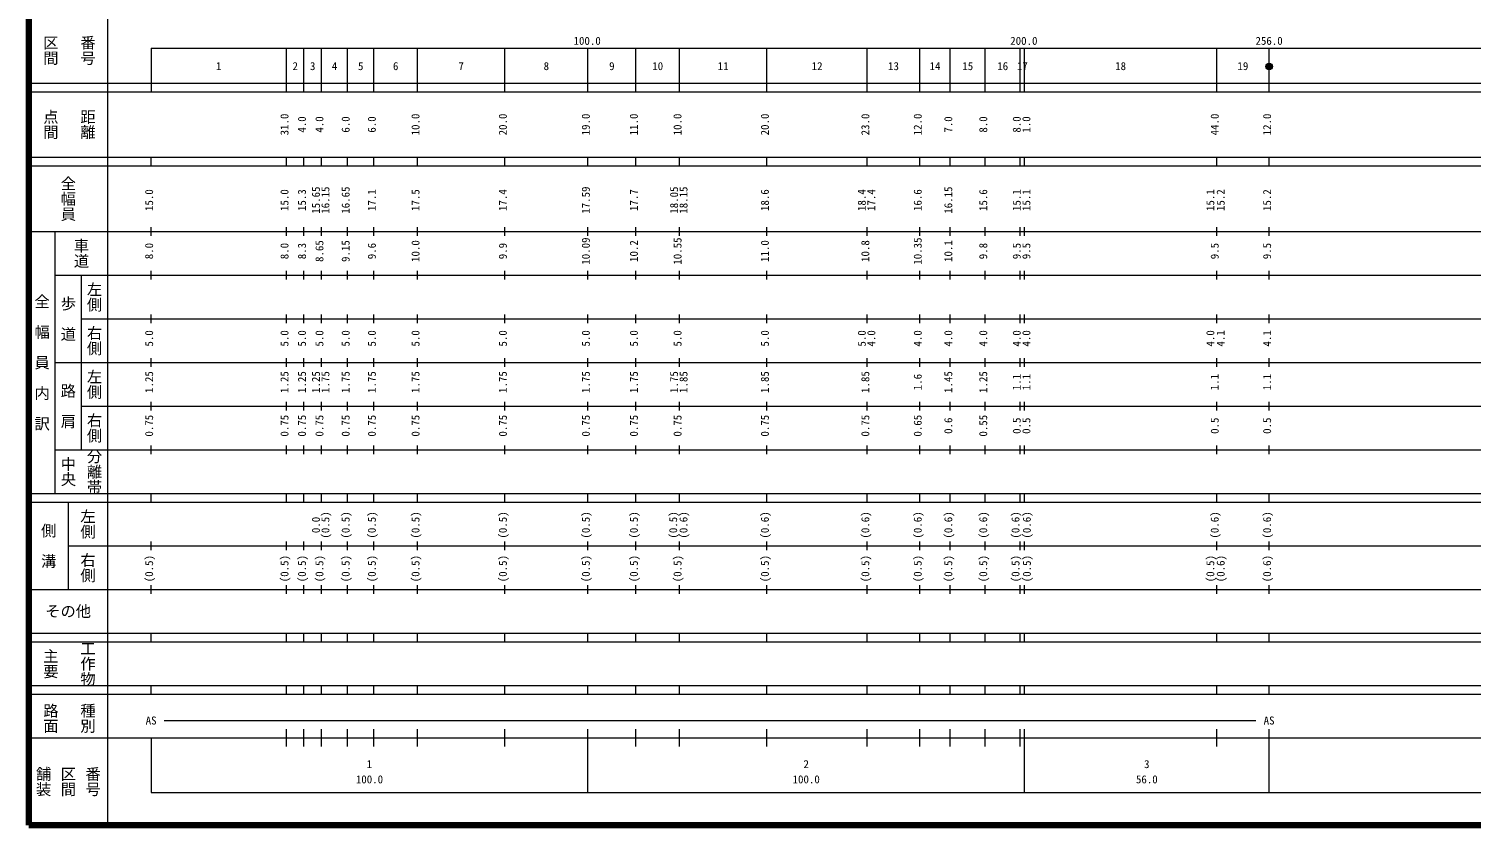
# Model space of a CAD drawing. Units: millimetres on the paper, enlarged 1000 times. Extents: x 40000 to 680000, y 20000 to 380000.
# Drawn here: x 40000 to 370270, y 20000 to 202409 of the extents above; entities that cross this region are included whole.
import ezdxf
from ezdxf.enums import TextEntityAlignment as Align

# ---------------------------------------------------------------- set-up
doc = ezdxf.new("R2010")
doc.units = ezdxf.units.MM
doc.header["$LTSCALE"] = 1000
doc.header["$PDMODE"] = 32
doc.header["$PDSIZE"] = 500
doc.layers.add('M-TTL', color=2, linetype='Continuous', lineweight=140)
doc.layers.add('M-TTL-BAND', color=7, linetype='Continuous', lineweight=13)
doc.styles.add('@ＭＳ ゴシック', font='')
doc.styles.add('ＭＳ ゴシック', font='')
doc.styles.get('@ＭＳ ゴシック').set_extended_font_data('@MS Gothic')
doc.styles.get('ＭＳ ゴシック').set_extended_font_data('MS Gothic')

msp = doc.modelspace()

# ---------------------------------------------------------------- linework, layer by layer
at = {"layer": 'M-TTL'}
for p, q in [((40000, 380000), (40000, 20000)), ((40000, 20000), (680000, 20000))]:
    msp.add_line(p, q, dxfattribs=at)
at = {"layer": 'M-TTL-BAND'}
for p, q in [((58000, 370000), (58000, 20000)), ((68000, 198000), (579000, 198000)), ((68000, 198000), (68000, 188000)), ((99000, 188000), (99000, 198000)), ((103000, 188000), (103000, 198000)), ((107000, 188000), (107000, 198000)), ((113000, 188000), (113000, 198000)), ((119000, 188000), (119000, 198000)), ((129000, 188000), (129000, 198000)), ((149000, 188000), (149000, 198000)), ((168000, 188000), (168000, 198000)), ((179000, 188000), (179000, 198000)), ((189000, 188000), (189000, 198000)), ((209000, 188000), (209000, 198000)), ((232000, 188000), (232000, 198000)), ((244000, 188000), (244000, 198000)), ((251000, 188000), (251000, 198000)), ((259000, 188000), (259000, 198000)), ((267000, 188000), (267000, 198000)), ((268000, 188000), (268000, 198000)), ((312000, 188000), (312000, 198000)), ((324000, 188000), (324000, 198000)), ((40000, 190000), (579000, 190000)), ((40000, 188000), (579000, 188000)), ((40000, 173000), (579000, 173000)), ((68000, 171000), (68000, 173000)), ((99000, 171000), (99000, 173000)), ((103000, 171000), (103000, 173000)), ((107000, 171000), (107000, 173000)), ((113000, 171000), (113000, 173000)), ((119000, 171000), (119000, 173000)), ((129000, 171000), (129000, 173000)), ((149000, 171000), (149000, 173000)), ((168000, 171000), (168000, 173000)), ((179000, 171000), (179000, 173000)), ((189000, 171000), (189000, 173000)), ((209000, 171000), (209000, 173000)), ((232000, 171000), (232000, 173000)), ((244000, 171000), (244000, 173000)), ((251000, 171000), (251000, 173000)), ((259000, 171000), (259000, 173000)), ((267000, 171000), (267000, 173000)), ((268000, 171000), (268000, 173000)), ((312000, 171000), (312000, 173000)), ((324000, 171000), (324000, 173000)), ((40000, 171000), (579000, 171000)), ((40000, 156000), (579000, 156000)), ((46000, 96000), (46000, 156000)), ((68000, 155000), (68000, 157000)), ((99000, 155000), (99000, 157000)), ((103000, 155000), (103000, 157000)), ((107000, 155000), (107000, 157000)), ((113000, 155000), (113000, 157000)), ((119000, 155000), (119000, 157000)), ((129000, 155000), (129000, 157000)), ((149000, 155000), (149000, 157000)), ((168000, 155000), (168000, 157000)), ((179000, 155000), (179000, 157000)), ((189000, 155000), (189000, 157000)), ((209000, 155000), (209000, 157000)), ((232000, 155000), (232000, 157000)), ((244000, 155000), (244000, 157000)), ((251000, 155000), (251000, 157000)), ((259000, 155000), (259000, 157000)), ((267000, 155000), (267000, 157000)), ((268000, 155000), (268000, 157000)), ((312000, 155000), (312000, 157000)), ((324000, 155000), (324000, 157000)), ((46000, 146000), (579000, 146000)), ((52000, 146000), (52000, 106000)), ((68000, 145000), (68000, 147000)), ((99000, 145000), (99000, 147000)), ((103000, 145000), (103000, 147000)), ((107000, 145000), (107000, 147000)), ((113000, 145000), (113000, 147000)), ((119000, 145000), (119000, 147000)), ((129000, 145000), (129000, 147000)), ((149000, 145000), (149000, 147000)), ((168000, 145000), (168000, 147000)), ((179000, 145000), (179000, 147000)), ((189000, 145000), (189000, 147000)), ((209000, 145000), (209000, 147000)), ((232000, 145000), (232000, 147000)), ((244000, 145000), (244000, 147000)), ((251000, 145000), (251000, 147000)), ((259000, 145000), (259000, 147000)), ((267000, 145000), (267000, 147000)), ((268000, 145000), (268000, 147000)), ((312000, 145000), (312000, 147000)), ((324000, 145000), (324000, 147000)), ((52000, 136000), (579000, 136000)), ((68000, 135000), (68000, 137000)), ((99000, 135000), (99000, 137000)), ((103000, 135000), (103000, 137000)), ((107000, 135000), (107000, 137000)), ((113000, 135000), (113000, 137000)), ((119000, 135000), (119000, 137000)), ((129000, 135000), (129000, 137000)), ((149000, 135000), (149000, 137000)), ((168000, 135000), (168000, 137000)), ((179000, 135000), (179000, 137000)), ((189000, 135000), (189000, 137000)), ((209000, 135000), (209000, 137000)), ((232000, 135000), (232000, 137000)), ((244000, 135000), (244000, 137000)), ((251000, 135000), (251000, 137000)), ((259000, 135000), (259000, 137000)), ((267000, 135000), (267000, 137000)), ((268000, 135000), (268000, 137000)), ((312000, 135000), (312000, 137000)), ((324000, 135000), (324000, 137000)), ((46000, 126000), (579000, 126000)), ((68000, 125000), (68000, 127000)), ((99000, 125000), (99000, 127000)), ((103000, 125000), (103000, 127000)), ((107000, 125000), (107000, 127000)), ((113000, 125000), (113000, 127000)), ((119000, 125000), (119000, 127000)), ((129000, 125000), (129000, 127000)), ((149000, 125000), (149000, 127000)), ((168000, 125000), (168000, 127000)), ((179000, 125000), (179000, 127000)), ((189000, 125000), (189000, 127000)), ((209000, 125000), (209000, 127000)), ((232000, 125000), (232000, 127000)), ((244000, 125000), (244000, 127000)), ((251000, 125000), (251000, 127000)), ((259000, 125000), (259000, 127000)), ((267000, 125000), (267000, 127000)), ((268000, 125000), (268000, 127000)), ((312000, 125000), (312000, 127000)), ((324000, 125000), (324000, 127000)), ((52000, 116000), (579000, 116000)), ((68000, 115000), (68000, 117000)), ((99000, 115000), (99000, 117000)), ((103000, 115000), (103000, 117000)), ((107000, 115000), (107000, 117000)), ((113000, 115000), (113000, 117000)), ((119000, 115000), (119000, 117000)), ((129000, 115000), (129000, 117000)), ((149000, 115000), (149000, 117000)), ((168000, 115000), (168000, 117000)), ((179000, 115000), (179000, 117000)), ((189000, 115000), (189000, 117000)), ((209000, 115000), (209000, 117000)), ((232000, 115000), (232000, 117000)), ((244000, 115000), (244000, 117000)), ((251000, 115000), (251000, 117000)), ((259000, 115000), (259000, 117000)), ((267000, 115000), (267000, 117000)), ((268000, 115000), (268000, 117000)), ((312000, 115000), (312000, 117000)), ((324000, 115000), (324000, 117000)), ((46000, 106000), (579000, 106000)), ((68000, 105000), (68000, 107000)), ((99000, 105000), (99000, 107000)), ((103000, 105000), (103000, 107000)), ((107000, 105000), (107000, 107000)), ((113000, 105000), (113000, 107000)), ((119000, 105000), (119000, 107000)), ((129000, 105000), (129000, 107000)), ((149000, 105000), (149000, 107000)), ((168000, 105000), (168000, 107000)), ((179000, 105000), (179000, 107000)), ((189000, 105000), (189000, 107000)), ((209000, 105000), (209000, 107000)), ((232000, 105000), (232000, 107000)), ((244000, 105000), (244000, 107000)), ((251000, 105000), (251000, 107000)), ((259000, 105000), (259000, 107000)), ((267000, 105000), (267000, 107000)), ((268000, 105000), (268000, 107000)), ((312000, 105000), (312000, 107000)), ((324000, 105000), (324000, 107000)), ((40000, 96000), (579000, 96000)), ((68000, 94000), (68000, 96000)), ((99000, 94000), (99000, 96000)), ((103000, 94000), (103000, 96000)), ((107000, 94000), (107000, 96000)), ((113000, 94000), (113000, 96000)), ((119000, 94000), (119000, 96000)), ((129000, 94000), (129000, 96000)), ((149000, 94000), (149000, 96000)), ((168000, 94000), (168000, 96000)), ((179000, 94000), (179000, 96000)), ((189000, 94000), (189000, 96000)), ((209000, 94000), (209000, 96000)), ((232000, 94000), (232000, 96000)), ((244000, 94000), (244000, 96000)), ((251000, 94000), (251000, 96000)), ((259000, 94000), (259000, 96000)), ((267000, 94000), (267000, 96000)), ((268000, 94000), (268000, 96000)), ((312000, 94000), (312000, 96000)), ((324000, 94000), (324000, 96000)), ((40000, 94000), (579000, 94000)), ((49000, 94000), (49000, 74000)), ((49000, 84000), (579000, 84000)), ((68000, 83000), (68000, 85000)), ((99000, 83000), (99000, 85000)), ((103000, 83000), (103000, 85000)), ((107000, 83000), (107000, 85000)), ((113000, 83000), (113000, 85000)), ((119000, 83000), (119000, 85000)), ((129000, 83000), (129000, 85000)), ((149000, 83000), (149000, 85000)), ((168000, 83000), (168000, 85000)), ((179000, 83000), (179000, 85000)), ((189000, 83000), (189000, 85000)), ((209000, 83000), (209000, 85000)), ((232000, 83000), (232000, 85000)), ((244000, 83000), (244000, 85000)), ((251000, 83000), (251000, 85000)), ((259000, 83000), (259000, 85000)), ((267000, 83000), (267000, 85000)), ((268000, 83000), (268000, 85000)), ((312000, 83000), (312000, 85000)), ((324000, 83000), (324000, 85000)), ((40000, 74000), (579000, 74000)), ((68000, 73000), (68000, 75000)), ((99000, 73000), (99000, 75000)), ((103000, 73000), (103000, 75000)), ((107000, 73000), (107000, 75000)), ((113000, 73000), (113000, 75000)), ((119000, 73000), (119000, 75000)), ((129000, 73000), (129000, 75000)), ((149000, 73000), (149000, 75000)), ((168000, 73000), (168000, 75000)), ((179000, 73000), (179000, 75000)), ((189000, 73000), (189000, 75000)), ((209000, 73000), (209000, 75000)), ((232000, 73000), (232000, 75000)), ((244000, 73000), (244000, 75000)), ((251000, 73000), (251000, 75000)), ((259000, 73000), (259000, 75000)), ((267000, 73000), (267000, 75000)), ((268000, 73000), (268000, 75000)), ((312000, 73000), (312000, 75000)), ((324000, 73000), (324000, 75000)), ((40000, 64000), (579000, 64000)), ((68000, 62000), (68000, 64000)), ((99000, 62000), (99000, 64000)), ((103000, 62000), (103000, 64000)), ((107000, 62000), (107000, 64000)), ((113000, 62000), (113000, 64000)), ((119000, 62000), (119000, 64000)), ((129000, 62000), (129000, 64000)), ((149000, 62000), (149000, 64000)), ((168000, 62000), (168000, 64000)), ((179000, 62000), (179000, 64000)), ((189000, 62000), (189000, 64000)), ((209000, 62000), (209000, 64000)), ((232000, 62000), (232000, 64000)), ((244000, 62000), (244000, 64000)), ((251000, 62000), (251000, 64000)), ((259000, 62000), (259000, 64000)), ((267000, 62000), (267000, 64000)), ((268000, 62000), (268000, 64000)), ((312000, 62000), (312000, 64000)), ((324000, 62000), (324000, 64000)), ((40000, 62000), (579000, 62000)), ((40000, 52000), (579000, 52000)), ((40000, 50000), (579000, 50000)), ((68000, 50000), (68000, 52000)), ((99000, 50000), (99000, 52000)), ((103000, 50000), (103000, 52000)), ((107000, 50000), (107000, 52000)), ((113000, 50000), (113000, 52000)), ((119000, 50000), (119000, 52000)), ((129000, 50000), (129000, 52000)), ((149000, 50000), (149000, 52000)), ((168000, 50000), (168000, 52000)), ((179000, 50000), (179000, 52000)), ((189000, 50000), (189000, 52000)), ((209000, 50000), (209000, 52000)), ((232000, 50000), (232000, 52000)), ((244000, 50000), (244000, 52000)), ((251000, 50000), (251000, 52000)), ((259000, 50000), (259000, 52000)), ((267000, 50000), (267000, 52000)), ((268000, 50000), (268000, 52000)), ((312000, 50000), (312000, 52000)), ((324000, 50000), (324000, 52000)), ((71000, 44000), (321000, 44000)), ((40000, 40000), (579000, 40000)), ((68000, 40000), (68000, 27500)), ((99000, 38000), (99000, 42000)), ((103000, 38000), (103000, 42000)), ((107000, 38000), (107000, 42000)), ((113000, 38000), (113000, 42000)), ((119000, 38000), (119000, 42000)), ((129000, 38000), (129000, 42000)), ((149000, 38000), (149000, 42000)), ((168000, 27500), (168000, 42000)), ((179000, 38000), (179000, 42000)), ((189000, 38000), (189000, 42000)), ((209000, 38000), (209000, 42000)), ((232000, 38000), (232000, 42000)), ((244000, 38000), (244000, 42000)), ((251000, 38000), (251000, 42000)), ((259000, 38000), (259000, 42000)), ((267000, 38000), (267000, 42000)), ((268000, 27500), (268000, 42000)), ((312000, 38000), (312000, 42000)), ((324000, 27500), (324000, 42000)), ((68000, 27500), (579000, 27500))]:
    msp.add_line(p, q, dxfattribs=at)
for radius in [750, 600, 450, 300, 150, 20]:
    msp.add_circle((324000, 193791), radius, dxfattribs=at)
msp.add_point((324000, 193791), dxfattribs=at)

# ---------------------------------------------------------------- texts
at = {"layer": 'M-TTL-BAND', "style": '@ＭＳ ゴシック'}
for s, p in [('区間', (45000, 197500)), ('番号', (53500, 197500)), ('点間', (45000, 180500)), ('距離', (53500, 180500)), ('全幅員', (49000, 163500)), ('車道', (52000, 151000)), ('左側', (55000, 141000)), ('全\u3000幅\u3000員\u3000内\u3000訳', (43000, 126000)), ('歩\u3000道', (49000, 136000)), ('右側', (55000, 131000)), ('左側', (55000, 121000)), ('路\u3000肩', (49000, 116000)), ('右側', (55000, 111000)), ('分離帯', (55000, 101000)), ('中央', (49000, 101000)), ('左側', (53500, 89000)), ('側\u3000溝', (44500, 84000)), ('右側', (53500, 79000)), ('主要', (45000, 57000)), ('工作物', (53500, 57000)), ('路面', (45000, 44500)), ('種別', (53500, 44500)), ('舗装', (43333, 30000)), ('区間', (49000, 30000)), ('番号', (54667, 30000))]:
    msp.add_text(s, height=2566, rotation=270, dxfattribs=at).set_placement(p, align=Align.MIDDLE_CENTER)
at = {"layer": 'M-TTL-BAND', "style": 'ＭＳ ゴシック'}
for s, p in [('100.0', (167844, 198195)), ('200.0', (267844, 198195)), ('256.0', (324000, 198195)), ('1', (83500, 192405)), ('2', (101000, 192405)), ('3', (105000, 192405)), ('4', (110000, 192405)), ('5', (116000, 192405)), ('6', (124000, 192405)), ('7', (139000, 192405)), ('8', (158500, 192405)), ('9', (173500, 192405)), ('10', (184000, 192405)), ('11', (199000, 192405)), ('12', (220500, 192405)), ('13', (238000, 192405)), ('14', (247500, 192405)), ('15', (255000, 192405)), ('16', (263000, 192405)), ('17', (267500, 192405)), ('18', (290000, 192405)), ('19', (318000, 192405)), ('AS', (68000, 42500)), ('AS', (324000, 42500)), ('1', (118000, 32523)), ('2', (218000, 32523)), ('3', (296000, 32523)), ('100.0', (118000, 29033)), ('100.0', (218000, 29033)), ('56.0', (296000, 29033))]:
    msp.add_text(s, height=1833, dxfattribs=at).set_placement(p, align=Align.BOTTOM_CENTER)
for s, p in [('31.0', (100000, 180500)), ('4.0', (104000, 180500)), ('4.0', (108000, 180500)), ('6.0', (114000, 180500)), ('6.0', (120000, 180500)), ('10.0', (130000, 180500)), ('20.0', (150000, 180500)), ('19.0', (169000, 180500)), ('11.0', (180000, 180500)), ('10.0', (190000, 180500)), ('20.0', (210000, 180500)), ('23.0', (233000, 180500)), ('12.0', (245000, 180500)), ('7.0', (252000, 180500)), ('8.0', (260000, 180500)), ('8.0', (267672, 180500)), ('1.0', (269878, 180500)), ('44.0', (313000, 180500)), ('12.0', (325000, 180500)), ('15.0', (69000, 163174)), ('15.0', (100000, 163174)), ('15.3', (104000, 163174)), ('15.65', (107196, 163174)), ('16.15', (109370, 163174)), ('16.65', (114000, 163174)), ('17.1', (120000, 163174)), ('17.5', (130000, 163174)), ('17.4', (150000, 163174)), ('17.59', (169000, 163174)), ('17.7', (180000, 163174)), ('18.05', (189204, 163174)), ('18.15', (191370, 163174)), ('18.6', (210000, 163174)), ('18.4', (232188, 163174)), ('17.4', (234370, 163174)), ('16.6', (245000, 163174)), ('16.15', (252000, 163174)), ('15.6', (260000, 163174)), ('15.1', (267672, 163174)), ('15.1', (269878, 163174)), ('15.1', (312000, 163174)), ('15.2', (314370, 163174)), ('15.2', (325000, 163174)), ('8.0', (69000, 151500)), ('8.0', (100000, 151500)), ('8.3', (104000, 151500)), ('8.65', (108000, 151500)), ('9.15', (114000, 151500)), ('9.6', (120000, 151500)), ('10.0', (130000, 151500)), ('9.9', (150000, 151500)), ('10.09', (169000, 151500)), ('10.2', (180000, 151500)), ('10.55', (190000, 151500)), ('11.0', (210000, 151500)), ('10.8', (233000, 151500)), ('10.35', (245000, 151500)), ('10.1', (252000, 151500)), ('9.8', (260000, 151500)), ('9.5', (267672, 151500)), ('9.5', (269878, 151500)), ('9.5', (313000, 151500)), ('9.5', (325000, 151500)), ('5.0', (69000, 131500)), ('5.0', (100000, 131500)), ('5.0', (104000, 131500)), ('5.0', (108000, 131500)), ('5.0', (114000, 131500)), ('5.0', (120000, 131500)), ('5.0', (130000, 131500)), ('5.0', (150000, 131500)), ('5.0', (169000, 131500)), ('5.0', (180000, 131500)), ('5.0', (190000, 131500)), ('5.0', (210000, 131500)), ('5.0', (232188, 131500)), ('4.0', (234370, 131500)), ('4.0', (245000, 131500)), ('4.0', (252000, 131500)), ('4.0', (260000, 131500)), ('4.0', (267672, 131500)), ('4.0', (269878, 131500)), ('4.0', (312000, 131500)), ('4.1', (314370, 131500)), ('4.1', (325000, 131500)), ('1.25', (69000, 121500)), ('1.25', (100000, 121500)), ('1.25', (104000, 121500)), ('1.25', (107196, 121500)), ('1.75', (109370, 121500)), ('1.75', (114000, 121500)), ('1.75', (120000, 121500)), ('1.75', (130000, 121500)), ('1.75', (150000, 121500)), ('1.75', (169000, 121500)), ('1.75', (180000, 121500)), ('1.75', (189204, 121500)), ('1.85', (191370, 121500)), ('1.85', (210000, 121500)), ('1.85', (233000, 121500)), ('1.6', (245000, 121500)), ('1.45', (252000, 121500)), ('1.25', (260000, 121500)), ('1.1', (267672, 121500)), ('1.1', (269878, 121500)), ('1.1', (313000, 121500)), ('1.1', (325000, 121500)), ('0.75', (69000, 111500)), ('0.75', (100000, 111500)), ('0.75', (104000, 111500)), ('0.75', (108000, 111500)), ('0.75', (114000, 111500)), ('0.75', (120000, 111500)), ('0.75', (130000, 111500)), ('0.75', (150000, 111500)), ('0.75', (169000, 111500)), ('0.75', (180000, 111500)), ('0.75', (190000, 111500)), ('0.75', (210000, 111500)), ('0.75', (233000, 111500)), ('0.65', (245000, 111500)), ('0.6', (252000, 111500)), ('0.55', (260000, 111500)), ('0.5', (267672, 111500)), ('0.5', (269878, 111500)), ('0.5', (313000, 111500)), ('0.5', (325000, 111500)), ('0.0', (107196, 88764)), ('(0.5)', (109370, 88764)), ('(0.5)', (114000, 88764)), ('(0.5)', (120000, 88764)), ('(0.5)', (130000, 88764)), ('(0.5)', (150000, 88764)), ('(0.5)', (169000, 88764)), ('(0.5)', (180000, 88764)), ('(0.5)', (189000, 88764)), ('(0.6)', (191370, 88764)), ('(0.6)', (210000, 88764)), ('(0.6)', (233000, 88764)), ('(0.6)', (245000, 88764)), ('(0.6)', (252000, 88764)), ('(0.6)', (260000, 88764)), ('(0.6)', (267391, 88764)), ('(0.6)', (269989, 88764)), ('(0.6)', (313000, 88764)), ('(0.6)', (325000, 88764)), ('(0.5)', (69000, 78764)), ('(0.5)', (100000, 78764)), ('(0.5)', (104000, 78764)), ('(0.5)', (108000, 78764)), ('(0.5)', (114000, 78764)), ('(0.5)', (120000, 78764)), ('(0.5)', (130000, 78764)), ('(0.5)', (150000, 78764)), ('(0.5)', (169000, 78764)), ('(0.5)', (180000, 78764)), ('(0.5)', (190000, 78764)), ('(0.5)', (210000, 78764)), ('(0.5)', (233000, 78764)), ('(0.5)', (245000, 78764)), ('(0.5)', (252000, 78764)), ('(0.5)', (260000, 78764)), ('(0.5)', (267391, 78764)), ('(0.5)', (269989, 78764)), ('(0.5)', (312000, 78764)), ('(0.6)', (314370, 78764)), ('(0.6)', (325000, 78764))]:
    msp.add_text(s, height=1833, rotation=90, dxfattribs=at).set_placement(p, align=Align.BOTTOM_CENTER)
msp.add_text('その他', height=2566, dxfattribs=at).set_placement((49000, 69000), align=Align.MIDDLE_CENTER)

doc.saveas('drawing.dxf')
